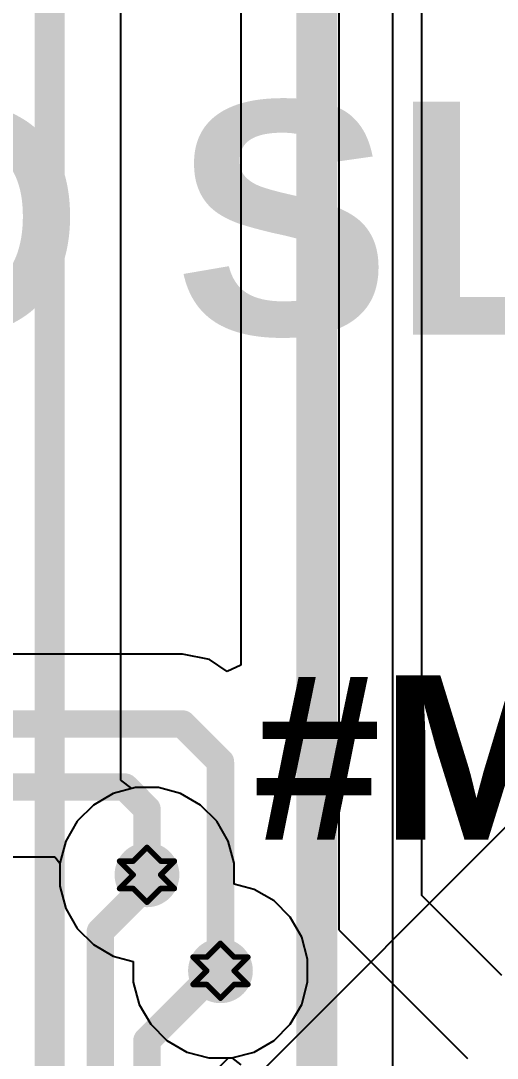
# Model space of a CAD drawing. Header units: inches. Extents: x -3 to 5437, y -3 to 5435.
# Drawn here: x 92.94 to 97.35, y 98.25 to 107.86 of the extents above; entities that cross this region are included whole.
import ezdxf

# ---------------------------------------------------------------- set-up
doc = ezdxf.new("R2010")
doc.units = ezdxf.units.IN
for name, color, linetype in [('Bottom Layer', 5, 'Continuous'), ('Bottom Solder', 6, 'Continuous'), ('Drill Drawing', 1, 'Continuous'), ('GND', 16, 'Continuous'), ('PWR', 76, 'Continuous'), ('Top Layer', 1, 'Continuous'), ('Top Overlay', 2, 'Continuous'), ('Top Solder', 216, 'Continuous'), ('Via Holes', 16, 'Continuous')]:
    doc.layers.add(name, color=color, linetype=linetype)
doc.styles.add('Arial_Bold', font='', dxfattribs={"height": 0.2})
doc.styles.get('Arial_Bold').set_extended_font_data('Arial', bold=True)

msp = doc.modelspace()

# ---------------------------------------------------------------- hatches: boundary and pattern name
at = {"layer": 'Bottom Layer'}
h = msp.add_hatch(color=5, dxfattribs=at)
edge = h.paths.add_edge_path()
edge.add_arc((94.107, 99.949), 0.3, 0, 360)
h = msp.add_hatch(color=5, dxfattribs=at)
edge = h.paths.add_edge_path()
edge.add_arc((94.788, 99.06), 0.3, 0, 360)
at = {"layer": 'GND'}
h = msp.add_hatch(color=16, dxfattribs=at)
edge = h.paths.add_edge_path()
edge.add_arc((94.107, 99.949), 0.3, 0, 360)
h = msp.add_hatch(color=16, dxfattribs=at)
edge = h.paths.add_edge_path()
edge.add_arc((94.788, 99.06), 0.3, 0, 360)
at = {"layer": 'PWR'}
h = msp.add_hatch(color=76, dxfattribs=at)
edge = h.paths.add_edge_path()
edge.add_arc((94.107, 99.949), 0.3, 0, 360)
h = msp.add_hatch(color=76, dxfattribs=at)
edge = h.paths.add_edge_path()
edge.add_arc((94.788, 99.06), 0.3, 0, 360)
at = {"layer": 'Top Layer'}
h = msp.add_hatch(color=1, dxfattribs=at)
edge = h.paths.add_edge_path()
edge.add_arc((94.107, 99.949), 0.3, 0, 360)
h = msp.add_hatch(color=1, dxfattribs=at)
edge = h.paths.add_edge_path()
edge.add_arc((94.788, 99.06), 0.3, 0, 360)
at = {"layer": 'Via Holes'}
h = msp.add_hatch(color=7, dxfattribs=at)
edge = h.paths.add_edge_path()
edge.add_arc((94.107, 99.949), 0.15, 0, 360)
h = msp.add_hatch(color=7, dxfattribs=at)
edge = h.paths.add_edge_path()
edge.add_arc((94.788, 99.06), 0.15, 0, 360)

# ---------------------------------------------------------------- linework, layer by layer
at = {"layer": 'Bottom Layer'}
for p, q in [((96.3863, 84.1395), (96.3863, 112.3384)), ((94.9773, 108.7068), (94.9773, 101.8919)), ((94.4372, 101.9934), (85.979, 101.9934)), ((94.685, 101.9442), (94.4372, 101.9934)), ((94.8503, 101.8337), (94.685, 101.9442)), ((94.9773, 101.8919), (94.8503, 101.8337)), ((87.6309, 100.1144), (93.2537, 100.1144)), ((93.2537, 100.1144), (93.299, 100.0554)), ((93.299, 100.0554), (93.299, 99.8426)), ((93.299, 99.8426), (93.3541, 99.6371)), ((93.3541, 99.6371), (93.4604, 99.4529)), ((93.4604, 99.4529), (93.6109, 99.3024)), ((93.6109, 99.3024), (93.7951, 99.1961)), ((93.7951, 99.1961), (93.98, 99.1465)), ((93.98, 99.1465), (93.98, 98.9536)), ((93.98, 98.9536), (94.0351, 98.7481)), ((94.0351, 98.7481), (94.1414, 98.5639)), ((94.1414, 98.5639), (94.2919, 98.4134)), ((94.2919, 98.4134), (94.4761, 98.3071)), ((94.4761, 98.3071), (94.6816, 98.252)), ((94.6816, 98.252), (94.8944, 98.252)), ((94.8944, 98.252), (94.9773, 98.1884))]:
    msp.add_line(p, q, dxfattribs=at)
for points in [[(95.6818, 83.7438, 0.381, 0.381, 0), (95.6818, 113.538, 0.381, 0.381, 0)], [(85.979, 101.346, 0.254, 0.254, 0), (94.4372, 101.346, 0.254, 0.254, 0)], [(94.4372, 101.346, 0.254, 0.254, 0), (94.788, 100.9952, 0.254, 0.254, 0)], [(94.788, 99.06, 0.254, 0.254, 0), (94.788, 100.9952, 0.254, 0.254, 0)], [(87.1982, 100.7618, 0.254, 0.254, 0), (93.9038, 100.7618, 0.254, 0.254, 0)], [(93.9038, 100.7618, 0.254, 0.254, 0), (94.107, 100.5586, 0.254, 0.254, 0)], [(94.107, 99.949, 0.254, 0.254, 0), (94.107, 100.5586, 0.254, 0.254, 0)]]:
    msp.add_lwpolyline(points, format="xyseb", dxfattribs=at)
for points in [[(94.3737, 101.346, 0.127, 0.127, 1), (94.5007, 101.346, 0.127, 0.127, 1)], [(94.3737, 101.346, 0.127, 0.127, 1), (94.5007, 101.346, 0.127, 0.127, 1)], [(94.7245, 100.9952, 0.127, 0.127, 1), (94.8515, 100.9952, 0.127, 0.127, 1)], [(94.7245, 100.9952, 0.127, 0.127, 1), (94.8515, 100.9952, 0.127, 0.127, 1)], [(93.8403, 100.7618, 0.127, 0.127, 1), (93.9673, 100.7618, 0.127, 0.127, 1)], [(93.8403, 100.7618, 0.127, 0.127, 1), (93.9673, 100.7618, 0.127, 0.127, 1)], [(94.0435, 100.5586, 0.127, 0.127, 1), (94.1705, 100.5586, 0.127, 0.127, 1)], [(94.0435, 100.5586, 0.127, 0.127, 1), (94.1705, 100.5586, 0.127, 0.127, 1)], [(94.0435, 99.949, 0.127, 0.127, 1), (94.1705, 99.949, 0.127, 0.127, 1)], [(94.7245, 99.06, 0.127, 0.127, 1), (94.8515, 99.06, 0.127, 0.127, 1)]]:
    msp.add_lwpolyline(points, format="xyseb", close=True, dxfattribs=at)
at = {"layer": 'Bottom Solder'}
msp.add_line((0.3381, 3.382), (5436.9008, 5435.1662), dxfattribs=at)
at = {"layer": 'Drill Drawing'}
for points in [[(93.98, 100.076, 0.0508, 0.0508, 0), (94.107, 100.203, 0.0508, 0.0508, 0)], [(94.107, 100.203, 0.0508, 0.0508, 0), (94.234, 100.076, 0.0508, 0.0508, 0)], [(93.853, 100.076, 0.0508, 0.0508, 0), (93.98, 99.949, 0.0508, 0.0508, 0)], [(93.853, 100.076, 0.0508, 0.0508, 0), (93.98, 100.076, 0.0508, 0.0508, 0)], [(94.234, 100.076, 0.0508, 0.0508, 0), (94.361, 100.076, 0.0508, 0.0508, 0)], [(94.234, 99.949, 0.0508, 0.0508, 0), (94.361, 100.076, 0.0508, 0.0508, 0)], [(93.853, 99.822, 0.0508, 0.0508, 0), (93.98, 99.949, 0.0508, 0.0508, 0)], [(94.234, 99.949, 0.0508, 0.0508, 0), (94.361, 99.822, 0.0508, 0.0508, 0)], [(93.853, 99.822, 0.0508, 0.0508, 0), (93.98, 99.822, 0.0508, 0.0508, 0)], [(93.98, 99.822, 0.0508, 0.0508, 0), (94.107, 99.695, 0.0508, 0.0508, 0)], [(94.107, 99.695, 0.0508, 0.0508, 0), (94.234, 99.822, 0.0508, 0.0508, 0)], [(94.234, 99.822, 0.0508, 0.0508, 0), (94.361, 99.822, 0.0508, 0.0508, 0)], [(94.661, 99.187, 0.0508, 0.0508, 0), (94.788, 99.314, 0.0508, 0.0508, 0)], [(94.788, 99.314, 0.0508, 0.0508, 0), (94.915, 99.187, 0.0508, 0.0508, 0)], [(94.534, 99.187, 0.0508, 0.0508, 0), (94.661, 99.06, 0.0508, 0.0508, 0)], [(94.534, 99.187, 0.0508, 0.0508, 0), (94.661, 99.187, 0.0508, 0.0508, 0)], [(94.915, 99.187, 0.0508, 0.0508, 0), (95.042, 99.187, 0.0508, 0.0508, 0)], [(94.915, 99.06, 0.0508, 0.0508, 0), (95.042, 99.187, 0.0508, 0.0508, 0)], [(94.534, 98.933, 0.0508, 0.0508, 0), (94.661, 99.06, 0.0508, 0.0508, 0)], [(94.915, 99.06, 0.0508, 0.0508, 0), (95.042, 98.933, 0.0508, 0.0508, 0)], [(94.534, 98.933, 0.0508, 0.0508, 0), (94.661, 98.933, 0.0508, 0.0508, 0)], [(94.661, 98.933, 0.0508, 0.0508, 0), (94.788, 98.806, 0.0508, 0.0508, 0)], [(94.788, 98.806, 0.0508, 0.0508, 0), (94.915, 98.933, 0.0508, 0.0508, 0)], [(94.915, 98.933, 0.0508, 0.0508, 0), (95.042, 98.933, 0.0508, 0.0508, 0)]]:
    msp.add_lwpolyline(points, format="xyseb", dxfattribs=at)
for points in [[(94.0943, 100.203, 0.0254, 0.0254, 1), (94.1197, 100.203, 0.0254, 0.0254, 1)], [(94.0943, 100.203, 0.0254, 0.0254, 1), (94.1197, 100.203, 0.0254, 0.0254, 1)], [(93.8403, 100.076, 0.0254, 0.0254, 1), (93.8657, 100.076, 0.0254, 0.0254, 1)], [(93.8403, 100.076, 0.0254, 0.0254, 1), (93.8657, 100.076, 0.0254, 0.0254, 1)], [(93.9673, 100.076, 0.0254, 0.0254, 1), (93.9927, 100.076, 0.0254, 0.0254, 1)], [(93.9673, 100.076, 0.0254, 0.0254, 1), (93.9927, 100.076, 0.0254, 0.0254, 1)], [(94.2213, 100.076, 0.0254, 0.0254, 1), (94.2467, 100.076, 0.0254, 0.0254, 1)], [(94.2213, 100.076, 0.0254, 0.0254, 1), (94.2467, 100.076, 0.0254, 0.0254, 1)], [(94.3483, 100.076, 0.0254, 0.0254, 1), (94.3737, 100.076, 0.0254, 0.0254, 1)], [(94.3483, 100.076, 0.0254, 0.0254, 1), (94.3737, 100.076, 0.0254, 0.0254, 1)], [(93.9673, 99.949, 0.0254, 0.0254, 1), (93.9927, 99.949, 0.0254, 0.0254, 1)], [(93.9673, 99.949, 0.0254, 0.0254, 1), (93.9927, 99.949, 0.0254, 0.0254, 1)], [(94.2213, 99.949, 0.0254, 0.0254, 1), (94.2467, 99.949, 0.0254, 0.0254, 1)], [(94.2213, 99.949, 0.0254, 0.0254, 1), (94.2467, 99.949, 0.0254, 0.0254, 1)], [(93.8403, 99.822, 0.0254, 0.0254, 1), (93.8657, 99.822, 0.0254, 0.0254, 1)], [(93.8403, 99.822, 0.0254, 0.0254, 1), (93.8657, 99.822, 0.0254, 0.0254, 1)], [(93.9673, 99.822, 0.0254, 0.0254, 1), (93.9927, 99.822, 0.0254, 0.0254, 1)], [(93.9673, 99.822, 0.0254, 0.0254, 1), (93.9927, 99.822, 0.0254, 0.0254, 1)], [(94.2213, 99.822, 0.0254, 0.0254, 1), (94.2467, 99.822, 0.0254, 0.0254, 1)], [(94.2213, 99.822, 0.0254, 0.0254, 1), (94.2467, 99.822, 0.0254, 0.0254, 1)], [(94.3483, 99.822, 0.0254, 0.0254, 1), (94.3737, 99.822, 0.0254, 0.0254, 1)], [(94.3483, 99.822, 0.0254, 0.0254, 1), (94.3737, 99.822, 0.0254, 0.0254, 1)], [(94.0943, 99.695, 0.0254, 0.0254, 1), (94.1197, 99.695, 0.0254, 0.0254, 1)], [(94.0943, 99.695, 0.0254, 0.0254, 1), (94.1197, 99.695, 0.0254, 0.0254, 1)], [(94.7753, 99.314, 0.0254, 0.0254, 1), (94.8007, 99.314, 0.0254, 0.0254, 1)], [(94.7753, 99.314, 0.0254, 0.0254, 1), (94.8007, 99.314, 0.0254, 0.0254, 1)], [(94.5213, 99.187, 0.0254, 0.0254, 1), (94.5467, 99.187, 0.0254, 0.0254, 1)], [(94.5213, 99.187, 0.0254, 0.0254, 1), (94.5467, 99.187, 0.0254, 0.0254, 1)], [(94.6483, 99.187, 0.0254, 0.0254, 1), (94.6737, 99.187, 0.0254, 0.0254, 1)], [(94.6483, 99.187, 0.0254, 0.0254, 1), (94.6737, 99.187, 0.0254, 0.0254, 1)], [(94.9023, 99.187, 0.0254, 0.0254, 1), (94.9277, 99.187, 0.0254, 0.0254, 1)], [(94.9023, 99.187, 0.0254, 0.0254, 1), (94.9277, 99.187, 0.0254, 0.0254, 1)], [(95.0293, 99.187, 0.0254, 0.0254, 1), (95.0547, 99.187, 0.0254, 0.0254, 1)], [(95.0293, 99.187, 0.0254, 0.0254, 1), (95.0547, 99.187, 0.0254, 0.0254, 1)], [(94.6483, 99.06, 0.0254, 0.0254, 1), (94.6737, 99.06, 0.0254, 0.0254, 1)], [(94.6483, 99.06, 0.0254, 0.0254, 1), (94.6737, 99.06, 0.0254, 0.0254, 1)], [(94.9023, 99.06, 0.0254, 0.0254, 1), (94.9277, 99.06, 0.0254, 0.0254, 1)], [(94.9023, 99.06, 0.0254, 0.0254, 1), (94.9277, 99.06, 0.0254, 0.0254, 1)], [(94.5213, 98.933, 0.0254, 0.0254, 1), (94.5467, 98.933, 0.0254, 0.0254, 1)], [(94.5213, 98.933, 0.0254, 0.0254, 1), (94.5467, 98.933, 0.0254, 0.0254, 1)], [(94.6483, 98.933, 0.0254, 0.0254, 1), (94.6737, 98.933, 0.0254, 0.0254, 1)], [(94.6483, 98.933, 0.0254, 0.0254, 1), (94.6737, 98.933, 0.0254, 0.0254, 1)], [(94.9023, 98.933, 0.0254, 0.0254, 1), (94.9277, 98.933, 0.0254, 0.0254, 1)], [(94.9023, 98.933, 0.0254, 0.0254, 1), (94.9277, 98.933, 0.0254, 0.0254, 1)], [(95.0293, 98.933, 0.0254, 0.0254, 1), (95.0547, 98.933, 0.0254, 0.0254, 1)], [(95.0293, 98.933, 0.0254, 0.0254, 1), (95.0547, 98.933, 0.0254, 0.0254, 1)], [(94.7753, 98.806, 0.0254, 0.0254, 1), (94.8007, 98.806, 0.0254, 0.0254, 1)], [(94.7753, 98.806, 0.0254, 0.0254, 1), (94.8007, 98.806, 0.0254, 0.0254, 1)]]:
    msp.add_lwpolyline(points, format="xyseb", close=True, dxfattribs=at)
at = {"layer": 'GND'}
for p, q in [((94.0006, 100.757), (93.7951, 100.7019)), ((94.2134, 100.757), (94.0006, 100.757)), ((94.4189, 100.7019), (94.2134, 100.757)), ((93.7951, 100.7019), (93.6109, 100.5956)), ((94.6031, 100.5956), (94.4189, 100.7019)), ((93.6109, 100.5956), (93.4604, 100.4451)), ((94.7536, 100.4451), (94.6031, 100.5956)), ((93.4604, 100.4451), (93.3541, 100.2609)), ((94.8599, 100.2609), (94.7536, 100.4451)), ((93.3541, 100.2609), (93.299, 100.0554)), ((94.915, 100.0554), (94.8599, 100.2609)), ((93.299, 100.0554), (93.299, 99.8426)), ((94.915, 99.8625), (94.915, 100.0554)), ((93.299, 99.8426), (93.3541, 99.6371)), ((95.0999, 99.8129), (94.915, 99.8625)), ((95.2841, 99.7066), (95.0999, 99.8129)), ((95.4346, 99.5561), (95.2841, 99.7066)), ((93.3541, 99.6371), (93.4604, 99.4529)), ((95.5409, 99.3719), (95.4346, 99.5561)), ((93.4604, 99.4529), (93.6109, 99.3024)), ((93.6109, 99.3024), (93.7951, 99.1961)), ((95.596, 99.1664), (95.5409, 99.3719)), ((93.7951, 99.1961), (93.98, 99.1465)), ((93.98, 99.1465), (93.98, 98.9536)), ((95.596, 98.9536), (95.596, 99.1664)), ((93.98, 98.9536), (94.0351, 98.7481)), ((95.5409, 98.7481), (95.596, 98.9536)), ((94.0351, 98.7481), (94.1414, 98.5639)), ((95.4346, 98.5639), (95.5409, 98.7481)), ((94.1414, 98.5639), (94.2919, 98.4134)), ((95.2841, 98.4134), (95.4346, 98.5639)), ((94.2919, 98.4134), (94.4761, 98.3071)), ((95.0999, 98.3071), (95.2841, 98.4134)), ((94.4761, 98.3071), (94.6816, 98.252)), ((94.6816, 98.252), (94.8944, 98.252)), ((94.8944, 98.252), (95.0999, 98.3071))]:
    msp.add_line(p, q, dxfattribs=at)
at = {"layer": 'PWR'}
for p, q in [((95.885, 114.2796), (95.885, 99.4387)), ((96.6536, 99.757), (96.6536, 108.4215)), ((94.0006, 100.757), (93.7951, 100.7019)), ((94.2134, 100.757), (94.0006, 100.757)), ((94.4189, 100.7019), (94.2134, 100.757)), ((93.7951, 100.7019), (93.6109, 100.5956)), ((94.6031, 100.5956), (94.4189, 100.7019)), ((93.6109, 100.5956), (93.4604, 100.4451)), ((94.7536, 100.4451), (94.6031, 100.5956)), ((93.4604, 100.4451), (93.3541, 100.2609)), ((94.8599, 100.2609), (94.7536, 100.4451)), ((93.3541, 100.2609), (93.299, 100.0554)), ((94.915, 100.0554), (94.8599, 100.2609)), ((93.299, 100.0554), (93.299, 99.8426)), ((94.915, 99.8625), (94.915, 100.0554)), ((93.299, 99.8426), (93.3541, 99.6371)), ((95.0999, 99.8129), (94.915, 99.8625)), ((95.2841, 99.7066), (95.0999, 99.8129)), ((95.4346, 99.5561), (95.2841, 99.7066)), ((97.3948, 99.0158), (96.6536, 99.757)), ((93.3541, 99.6371), (93.4604, 99.4529)), ((95.5409, 99.3719), (95.4346, 99.5561)), ((93.4604, 99.4529), (93.6109, 99.3024)), ((95.885, 99.4387), (97.0765, 98.2472)), ((93.6109, 99.3024), (93.7951, 99.1961)), ((95.596, 99.1664), (95.5409, 99.3719)), ((93.7951, 99.1961), (93.98, 99.1465)), ((93.98, 99.1465), (93.98, 98.9536)), ((95.596, 98.9536), (95.596, 99.1664)), ((93.98, 98.9536), (94.0351, 98.7481)), ((95.5409, 98.7481), (95.596, 98.9536)), ((94.0351, 98.7481), (94.1414, 98.5639)), ((95.4346, 98.5639), (95.5409, 98.7481)), ((94.1414, 98.5639), (94.2919, 98.4134)), ((95.2841, 98.4134), (95.4346, 98.5639)), ((94.2919, 98.4134), (94.4761, 98.3071)), ((95.0999, 98.3071), (95.2841, 98.4134)), ((94.4761, 98.3071), (94.6816, 98.252)), ((94.6816, 98.252), (94.8944, 98.252)), ((94.8944, 98.252), (95.0999, 98.3071))]:
    msp.add_line(p, q, dxfattribs=at)
at = {"layer": 'Top Layer'}
for p, q in [((93.8657, 100.8252), (93.8657, 108.3693)), ((93.9664, 100.7478), (93.8657, 100.8252)), ((94.0006, 100.757), (93.9664, 100.7478)), ((94.2134, 100.757), (94.0006, 100.757)), ((94.4189, 100.7019), (94.2134, 100.757)), ((94.6031, 100.5956), (94.4189, 100.7019)), ((94.7536, 100.4451), (94.6031, 100.5956)), ((94.8599, 100.2609), (94.7536, 100.4451)), ((94.915, 100.0554), (94.8599, 100.2609)), ((94.915, 99.8625), (94.915, 100.0554)), ((95.0999, 99.8129), (94.915, 99.8625)), ((95.2841, 99.7066), (95.0999, 99.8129)), ((95.4346, 99.5561), (95.2841, 99.7066)), ((95.5409, 99.3719), (95.4346, 99.5561)), ((95.596, 99.1664), (95.5409, 99.3719)), ((95.596, 98.9536), (95.596, 99.1664)), ((95.5409, 98.7481), (95.596, 98.9536)), ((95.4346, 98.5639), (95.5409, 98.7481)), ((95.2841, 98.4134), (95.4346, 98.5639)), ((95.0999, 98.3071), (95.2841, 98.4134)), ((94.7544, 98.1452), (94.8612, 98.252)), ((94.8612, 98.252), (94.8944, 98.252)), ((94.8944, 98.252), (95.0999, 98.3071))]:
    msp.add_line(p, q, dxfattribs=at)
for points in [[(93.2053, 87.121, 0.2794, 0.2794, 0), (93.2053, 110.9162, 0.2794, 0.2794, 0)], [(94.107, 99.8554, 0.254, 0.254, 0), (94.107, 99.949, 0.254, 0.254, 0)], [(93.6752, 99.4236, 0.254, 0.254, 0), (94.107, 99.8554, 0.254, 0.254, 0)], [(93.6752, 87.3559, 0.254, 0.254, 0), (93.6752, 99.4236, 0.254, 0.254, 0)], [(94.107, 98.4134, 0.254, 0.254, 0), (94.7536, 99.06, 0.254, 0.254, 0)], [(94.7536, 99.06, 0.254, 0.254, 0), (94.788, 99.06, 0.254, 0.254, 0)], [(94.107, 87.5347, 0.254, 0.254, 0), (94.107, 98.4134, 0.254, 0.254, 0)]]:
    msp.add_lwpolyline(points, format="xyseb", dxfattribs=at)
for points in [[(94.0435, 99.949, 0.127, 0.127, 1), (94.1705, 99.949, 0.127, 0.127, 1)], [(94.0435, 99.8554, 0.127, 0.127, 1), (94.1705, 99.8554, 0.127, 0.127, 1)], [(94.0435, 99.8554, 0.127, 0.127, 1), (94.1705, 99.8554, 0.127, 0.127, 1)], [(93.6117, 99.4236, 0.127, 0.127, 1), (93.7387, 99.4236, 0.127, 0.127, 1)], [(93.6117, 99.4236, 0.127, 0.127, 1), (93.7387, 99.4236, 0.127, 0.127, 1)], [(94.6901, 99.06, 0.127, 0.127, 1), (94.8171, 99.06, 0.127, 0.127, 1)], [(94.6901, 99.06, 0.127, 0.127, 1), (94.8171, 99.06, 0.127, 0.127, 1)], [(94.7245, 99.06, 0.127, 0.127, 1), (94.8515, 99.06, 0.127, 0.127, 1)], [(94.0435, 98.4134, 0.127, 0.127, 1), (94.1705, 98.4134, 0.127, 0.127, 1)], [(94.0435, 98.4134, 0.127, 0.127, 1), (94.1705, 98.4134, 0.127, 0.127, 1)]]:
    msp.add_lwpolyline(points, format="xyseb", close=True, dxfattribs=at)
at = {"layer": 'Top Solder'}
msp.add_line((0.3381, 3.382), (5436.9008, 5435.1662), dxfattribs=at)

# ---------------------------------------------------------------- texts
at = {"layer": 'Top Overlay', "style": 'Arial_Bold'}
msp.add_text('SD SLOT', height=2.159, rotation=360, dxfattribs=at).set_placement((89.3318, 104.9534))
msp.add_text('#MEM', height=1.524, dxfattribs=at).set_placement((95.0882, 100.274))

doc.saveas('drawing.dxf')
